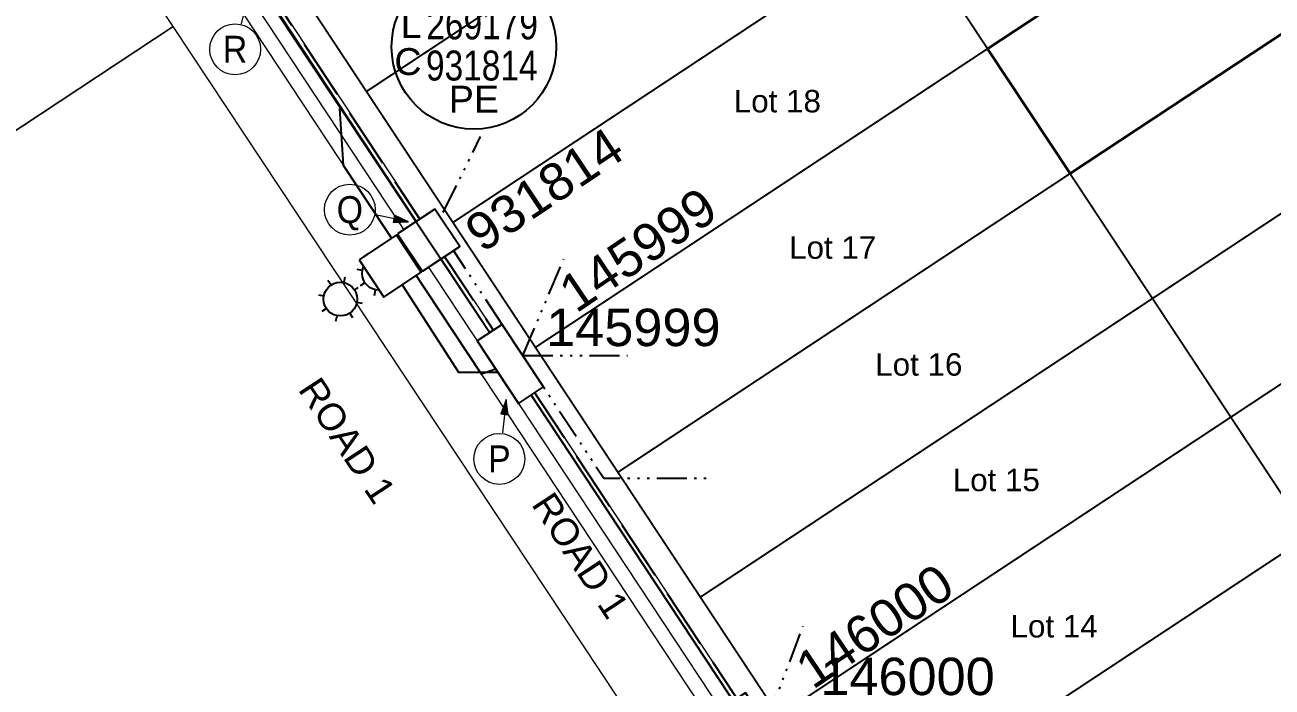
# Model space of a CAD drawing. Header units: metres. Extents: x 302829 to 303440, y 6270651 to 6271380.
# Drawn here: x 303013.7 to 303097.1, y 6270996.1 to 6271040.4 of the extents above; entities that cross this region are included whole.
import ezdxf
from ezdxf.enums import TextEntityAlignment as Align

# ---------------------------------------------------------------- set-up
doc = ezdxf.new("R2010")
doc.units = ezdxf.units.M
doc.linetypes.add('IE Trench LV', pattern=[5.5, 4, -1.5])
doc.linetypes.add('PHANTOM2', pattern=[4.45, 2, -0.5, 0.15, -0.5, 0.15, -0.5, 0.15, -0.5])
doc.layers.get('0').update_dxf_attribs({"color": 6})
doc.layers.add('_User Miscellaneous12', color=252, linetype='Continuous', lineweight=13, plot=False, transparency=0.5)
for name, color, linetype, lineweight in [('_User Miscellaneous5', 151, 'Continuous', 13), ('_User_LV_Exist', 5, 'Continuous', 25), ('Cadastre Developer_SP_NEW', 54, 'Continuous', 15), ('Cadastre Land Parcels_SP_EXT', 96, 'Continuous', 15), ('Cadastre Roads_SP_EXT', 54, 'Continuous', 15)]:
    doc.layers.add(name, color=color, linetype=linetype, lineweight=lineweight)
for name, color, linetype in [('Equip_SP_SL_NEW', 2, 'Continuous'), ('Mains_LV_New_T84', 2, 'Cable x'), ('Mains_SL_NEW_R6', 2, 'Continuous'), ('Notes_SL_MISC', 4, 'Continuous'), ('Services_SP_NEW_UG', 2, 'IE Trench LV'), ('SupportsUG_SP_LV_NEW', 2, 'Continuous'), ('SupportsUG_SP_LV_SL_NEW', 2, 'Continuous'), ('Trench_SP_NEW', 2, 'Continuous')]:
    doc.layers.add(name, color=color, linetype=linetype)
doc.styles.add('ieISOCP', font='arial.ttf', dxfattribs={"height": 1.5})
doc.styles.add('SL_LABEL', font='arial.ttf', dxfattribs={"height": 2})
doc.styles.get("Standard").update_dxf_attribs({"font": 'arial.ttf'})
doc.linetypes.add('Cable New UG', pattern='A,6,-0.05,["X",Standard,S=1.8,R=0,X=0,Y=-0.94],-1.8', length=7.85)
doc.linetypes.add('Cable o', pattern='A,4,-0.01,["O",Standard,S=1.5,R=0,X=0,Y=-0.75],-1.6', length=5.61)
doc.linetypes.add('Cable x', pattern='A,5,-0.05,["X",Standard,S=1.5,R=0,X=0,Y=-0.75],-1.45', length=6.5)

# ---------------------------------------------------------------- blocks, each defined once
blk = doc.blocks.new('*U290')
at = {"layer": '_User_LV_Exist'}
for p, q in [((1, -2.5), (-1, -2.5)), ((0.75, -3), (-0.75, -3)), ((0.5, -3.5), (-0.5, -3.5)), ((0.25, -4), (-0.25, -4))]:
    blk.add_line(p, q, dxfattribs=at)
at = {"width": 0.9}
blk.add_attdef('ASSET_NUM', text='', height=2, dxfattribs=at).set_placement((4, 2), align=Align.MIDDLE_LEFT)
for tag, p, flags in [('SUBURB', (-2, 0), 1), ('STREETNAME', (-1.8, 0), 9), ('PARENT', (-1.6, 0), 9), ('NOTES', (-1.4, 0), 9), ('LOCATION', (-1.2, 0), 9), ('LEGEND', (-1, 0), 9), ('USAGE', (-0.8, 0), 9), ('SUPPORT_TYPE', (-0.6, 0), 9), ('STATE', (-0.4, 0), 9), ('OWNED_BY', (-0.2, 0), 9)]:
    blk.add_attdef(tag, p, '', height=0.2, rotation=270, dxfattribs=dict(flags=flags))
blk.add_wipeout([(2.5, -1), (-2.5, -1), (-2.5, 1), (2.5, 1)])
blk.add_lwpolyline([(2.5, 1), (-1.25, 1), (1.25, 1), (-2.5, 1), (-2.5, -1), (2.5, -1)], close=True)
at = {"layer": '_User_LV_Exist'}
blk.add_line((0, -1), (0, -2.5), dxfattribs=at)
blk = doc.blocks.new('COLUMN_NEW')
at = {"width": 0.9, "flags": 8}
blk.add_attdef('ASSET_NUM', text='', height=2, dxfattribs=at).set_placement((4, 2), align=Align.MIDDLE_LEFT)
at = {"flags": 1}
blk.add_attdef('Z', (-2.351, -1.813), '', height=0.2, rotation=270, dxfattribs=at)
at = {"ltscale": 10}
blk.add_wipeout([(-1.5, -1.5), (-1.5, 1.5), (1.5, 1.5), (1.5, -1.5)], dxfattribs=at)
blk.add_lwpolyline([(-1.5, 1.5), (-1.5, -1.5), (1.5, -1.5), (1.5, 1.5)], close=True)
at = {"flags": 9}
for tag, p in [('NOTES', (-2, -1.813)), ('SUBURB', (-1.8, -1.813)), ('STREETNAME', (-1.6, -1.813)), ('LOCATION', (-1.4, -1.813)), ('LEGEND', (-1.2, -1.813)), ('USAGE', (-1, -1.813)), ('STATE', (-0.8, -1.813)), ('OWNED_BY', (-0.6, -1.813)), ('COLUMN_TYPE', (-0.4, -1.813)), ('STREET_CODE', (-0.2, -1.813)), ('STRUCTURE_PLANT_NUMBER', (0.031, -1.813))]:
    blk.add_attdef(tag, text='', height=0.2, rotation=270, dxfattribs=at).set_placement(p, align=Align.MIDDLE_LEFT)
blk = doc.blocks.new('*U252')
at = {"width": 0.9}
blk.add_attdef('ASSET_NUM', text='', height=2, dxfattribs=at).set_placement((4, 2), align=Align.MIDDLE_LEFT)
for tag, p, flags in [('SUBURB', (-2, 0), 1), ('STREETNAME', (-1.8, 0), 9), ('PARENT', (-1.6, 0), 9), ('NOTES', (-1.4, 0), 9), ('LOCATION', (-1.2, 0), 9), ('LEGEND', (-1, 0), 9), ('USAGE', (-0.8, 0), 9), ('SUPPORT_TYPE', (-0.6, 0), 9), ('STATE', (-0.4, 0), 9), ('OWNED_BY', (-0.2, 0), 9)]:
    blk.add_attdef(tag, p, '', height=0.2, rotation=270, dxfattribs=dict(flags=flags))
blk.add_wipeout([(2.5, -1), (-2.5, -1), (-2.5, 1), (2.5, 1)])
blk.add_lwpolyline([(2.5, 1), (-1.25, 1), (1.25, 1), (-2.5, 1), (-2.5, -1), (2.5, -1)], close=True)
blk = doc.blocks.new('*U263')
for tag, height, rotation, flags, p in [('LANTNUMBER', 0.2, 270, 9, (-1.4, 2.6)), ('LOUTREACH', 0.2, 270, 9, (-1.4, 2.2)), ('LOUTREACHVOCAB', 0.2, 270, 9, (-1.4, 2)), ('LRATECODE', 0.2, 270, 9, (-1.4, 1.8)), ('LREMOVE', 0.2, 270, 9, (-1.4, 1.6)), ('LREPLACE', 0.2, 270, 9, (-1.4, 1.4)), ('LTYPEVOCAB', 0.2, 270, 9, (-1.4, 1)), ('LTYPE', 0.2, 270, 9, (-1.4, 1.2)), ('LEGEND', 0.2, 270, 9, (-1.4, 0.8)), ('SUBURB', 0.2, 270, 9, (-1.4, 0.6)), ('STREETNAME', 0.2, 270, 9, (-1.4, 0.4)), ('LOCATION', 0.2, 270, 9, (-1.4, 0.2)), ('LNEW', 0.2, 270, 9, (-6.4, 0)), ('LMASTVOCAB', 0.2, 270, 9, (-6.2, 0)), ('LMAST', 0.2, 270, 9, (-6, 0)), ('LLAMPVOCAB', 0.2, 270, 9, (-5.8, 0)), ('LLAMP', 0.2, 270, 9, (-5.6, 0)), ('LEXIST', 0.2, 270, 9, (-5.4, 0)), ('LCHARGE3PERCENT', 0.2, 270, 9, (-5.2, 0)), ('LCHARGE3', 0.2, 270, 9, (-5, 0)), ('LCHARGE2PERCENT', 0.2, 270, 9, (-4.8, 0)), ('LCHARGE2', 0.2, 270, 9, (-4.6, 0)), ('LCHARGE1PERCENT', 0.2, 270, 9, (-4.4, 0)), ('LCHARGE1', 0.2, 270, 9, (-4.2, 0)), ('LCATEGORY', 0.2, 270, 9, (-4, 0)), ('LBRACKETVOCAB', 0.2, 270, 9, (-3.8, 0)), ('LBRACKET', 0.2, 270, 9, (-3.6, 0)), ('LKINGHEIGHT', 0.2, 270, 9, (-3.4, 0)), ('CREPLACE', 0.2, 270, 9, (-3.2, 0)), ('CREMOVE', 0.2, 270, 9, (-3, 0)), ('CNUMBER', 0.2, 270, 9, (-2.8, 0)), ('CNEW', 0.2, 270, 9, (-2.6, 0)), ('CEXIST', 0.2, 270, 9, (-2.4, 0)), ('USAGE', 0.2, 270, 9, (-2.2, 0)), ('STATE', 0.2, 270, 9, (-2, 0)), ('OWNED_BY', 0.2, 270, 9, (-1.8, 0)), ('ORIENTATION', 0.2, 270, 9, (-1.6, 0)), ('OPERATING_VOLTAGE', 0.2, 270, 9, (-1.4, 0)), ('MAINTAINED_BY', 0.2, 270, 9, (-1.4, -0.663)), ('NOTES', 0.2, 270, 9, (-1.4, 0)), ('NO_PHASES', 0.2, 270, 9, (-1.2, 0)), ('LANTERN_TYPE', 0.2, 270, 9, (-1, 0)), ('LANTERN_PURPOSE', 0.2, 270, 9, (-0.8, 0)), ('CONTROL_TYPE', 0.2, 270, 9, (-0.6, 0)), ('CONSTRUCTED_VOLTAGE', 0.2, 270, 9, (-0.4, 0)), ('LNUMBER', 1, 213.72125, 8, (-3.883, -6.65))]:
    blk.add_attdef(tag, text='', height=height, rotation=rotation, dxfattribs=dict(flags=flags)).set_placement(p, align=Align.MIDDLE_LEFT)
for tag, p, height, flags in [('OPERATED_BY', (-1.4, -0.407), 0.2, 9), ('Z', (0, 0), 0.001, 1)]:
    blk.add_attdef(tag, p, '', height=height, rotation=270, dxfattribs=dict(flags=flags))
at = {"style": 'SL_LABEL'}
for tag, height, rotation, flags, p in [('STREET_CODE', 0.001, 270, 9, (0.001, 0)), ('ASSET_NUM', 1, 213.72125, 8, (-2.772, -8.314))]:
    blk.add_attdef(tag, text='', height=height, rotation=rotation, dxfattribs=dict(at, flags=flags)).set_placement(p, align=Align.MIDDLE_LEFT)
blk.add_wipeout([(-2.236, -6.753), (-2.303, -5.523), (-1.769, -4.413), (-0.539, -4.345), (0.571, -4.879), (0.639, -6.11), (0.105, -7.22), (-1.126, -7.287)])
for p, q in [((2.495, -3.596), (0.103, -5.192)), ((-1.457, -4.881), (-1.665, -4.569)), ((-0.539, -4.345), (-0.612, -4.713)), ((-2.303, -5.523), (-1.936, -5.596)), ((-1.768, -6.441), (-2.08, -6.649)), ((0.639, -6.11), (0.271, -6.036)), ((-1.126, -7.287), (-1.052, -6.92)), ((0, -7.064), (-0.208, -6.752))]:
    blk.add_line(p, q)
blk.add_circle((-0.832, -5.816), 1.125)
blk = doc.blocks.new('*U306')
for tag, height, rotation, flags, p in [('LANTNUMBER', 0.2, 270, 9, (-1.4, 2.6)), ('LOUTREACH', 0.2, 270, 9, (-1.4, 2.2)), ('LOUTREACHVOCAB', 0.2, 270, 9, (-1.4, 2)), ('LRATECODE', 0.2, 270, 9, (-1.4, 1.8)), ('LREMOVE', 0.2, 270, 9, (-1.4, 1.6)), ('LREPLACE', 0.2, 270, 9, (-1.4, 1.4)), ('LTYPEVOCAB', 0.2, 270, 9, (-1.4, 1)), ('LTYPE', 0.2, 270, 9, (-1.4, 1.2)), ('LEGEND', 0.2, 270, 9, (-1.4, 0.8)), ('SUBURB', 0.2, 270, 9, (-1.4, 0.6)), ('STREETNAME', 0.2, 270, 9, (-1.4, 0.4)), ('LOCATION', 0.2, 270, 9, (-1.4, 0.2)), ('LNEW', 0.2, 270, 9, (-6.4, 0)), ('LMASTVOCAB', 0.2, 270, 9, (-6.2, 0)), ('LMAST', 0.2, 270, 9, (-6, 0)), ('LLAMPVOCAB', 0.2, 270, 9, (-5.8, 0)), ('LLAMP', 0.2, 270, 9, (-5.6, 0)), ('LEXIST', 0.2, 270, 9, (-5.4, 0)), ('LCHARGE3PERCENT', 0.2, 270, 9, (-5.2, 0)), ('LCHARGE3', 0.2, 270, 9, (-5, 0)), ('LCHARGE2PERCENT', 0.2, 270, 9, (-4.8, 0)), ('LCHARGE2', 0.2, 270, 9, (-4.6, 0)), ('LCHARGE1PERCENT', 0.2, 270, 9, (-4.4, 0)), ('LCHARGE1', 0.2, 270, 9, (-4.2, 0)), ('LCATEGORY', 0.2, 270, 9, (-4, 0)), ('LBRACKETVOCAB', 0.2, 270, 9, (-3.8, 0)), ('LBRACKET', 0.2, 270, 9, (-3.6, 0)), ('LKINGHEIGHT', 0.2, 270, 9, (-3.4, 0)), ('CREPLACE', 0.2, 270, 9, (-3.2, 0)), ('CREMOVE', 0.2, 270, 9, (-3, 0)), ('CNUMBER', 0.2, 270, 9, (-2.8, 0)), ('CNEW', 0.2, 270, 9, (-2.6, 0)), ('CEXIST', 0.2, 270, 9, (-2.4, 0)), ('USAGE', 0.2, 270, 9, (-2.2, 0)), ('STATE', 0.2, 270, 9, (-2, 0)), ('OWNED_BY', 0.2, 270, 9, (-1.8, 0)), ('ORIENTATION', 0.2, 270, 9, (-1.6, 0)), ('OPERATING_VOLTAGE', 0.2, 270, 9, (-1.4, 0)), ('MAINTAINED_BY', 0.2, 270, 9, (-1.4, -0.663)), ('NOTES', 0.2, 270, 9, (-1.4, 0)), ('NO_PHASES', 0.2, 270, 9, (-1.2, 0)), ('LANTERN_TYPE', 0.2, 270, 9, (-1, 0)), ('LANTERN_PURPOSE', 0.2, 270, 9, (-0.8, 0)), ('CONTROL_TYPE', 0.2, 270, 9, (-0.6, 0)), ('CONSTRUCTED_VOLTAGE', 0.2, 270, 9, (-0.4, 0)), ('LNUMBER', 1, 213.72125, 8, (-6.46, -8.37))]:
    blk.add_attdef(tag, text='', height=height, rotation=rotation, dxfattribs=dict(flags=flags)).set_placement(p, align=Align.MIDDLE_LEFT)
for tag, p, height, flags in [('OPERATED_BY', (-1.4, -0.407), 0.2, 9), ('Z', (0, 0), 0.001, 1)]:
    blk.add_attdef(tag, p, '', height=height, rotation=270, dxfattribs=dict(flags=flags))
at = {"style": 'SL_LABEL'}
for tag, height, rotation, flags, p in [('STREET_CODE', 0.001, 270, 9, (0.001, 0)), ('ASSET_NUM', 1, 213.72125, 8, (-5.35, -10.034))]:
    blk.add_attdef(tag, text='', height=height, rotation=rotation, dxfattribs=dict(at, flags=flags)).set_placement(p, align=Align.MIDDLE_LEFT)
blk.add_wipeout([(-4.813, -8.473), (-4.88, -7.243), (-4.346, -6.133), (-3.116, -6.065), (-2.006, -6.599), (-1.938, -7.83), (-2.473, -8.94), (-3.703, -9.008)])
for p, q in [((-0.082, -5.316), (-2.474, -6.912)), ((-4.034, -6.601), (-4.242, -6.289)), ((-3.116, -6.065), (-3.189, -6.433)), ((-4.88, -7.243), (-4.513, -7.316)), ((-4.345, -8.161), (-4.657, -8.369)), ((-1.938, -7.83), (-2.306, -7.757)), ((-3.703, -9.008), (-3.629, -8.64)), ((-2.577, -8.784), (-2.785, -8.472))]:
    blk.add_line(p, q)
blk.add_circle((-3.409, -7.536), 1.125)
blk = doc.blocks.new('*U305')
at = {"ltscale": 0.1}
blk.add_circle((0, 0), 5.5, dxfattribs=at)
at = {"char_height": 1.8}
for s, insert, attachment_point in [('L', (-3.5, 1.5), 6), ('C', (-3.5, -1), 6), ('PE', (0, -2.6), 2)]:
    blk.add_mtext(s, dxfattribs=dict(at, insert=insert, attachment_point=attachment_point))
at = {"width": 0.9}
for tag, p in [('SNUMBER', (-3.25, 1.5)), ('CNUMBER', (-3.25, -1))]:
    blk.add_attdef(tag, text='', height=1.8, dxfattribs=at).set_placement(p, align=Align.MIDDLE_LEFT)
at = {"flags": 1}
blk.add_attdef('Z', (0, 0), '', height=0.2, dxfattribs=at)
blk = doc.blocks.new('*U310')
h = blk.add_hatch(color=256)
h.dxf.hatch_style = 1
h.paths.add_polyline_path([(0.098, 3.009), (0.594, 2.951), (0.461, 3.973)])
blk.add_line((0.461, 3.973), (0.202, 1.738))
at = {"flags": 128}
blk.add_lwpolyline([(0.098, 3.009), (0.594, 2.951), (0.461, 3.973), (0.098, 3.009)], dxfattribs=at)
blk.add_circle((0, 0), 1.7)
at = {"width": 0.9}
blk.add_attdef('CODE', text='', height=1.8, dxfattribs=at).set_placement((0, 0), align=Align.MIDDLE_CENTER)
at = {"flags": 1}
blk.add_attdef('Z', (0, 0), '', height=0.2, dxfattribs=at)
blk = doc.blocks.new('*U309')
h = blk.add_hatch(color=256)
h.dxf.hatch_style = 1
h.paths.add_polyline_path([(2.988, -0.367), (2.886, -0.857), (3.916, -0.816)])
blk.add_line((3.916, -0.816), (1.713, -0.357))
at = {"flags": 128}
blk.add_lwpolyline([(2.988, -0.367), (2.886, -0.857), (3.916, -0.816), (2.988, -0.367)], dxfattribs=at)
blk.add_circle((0, 0), 1.7)
at = {"width": 0.9}
blk.add_attdef('CODE', text='', height=1.8, dxfattribs=at).set_placement((0, 0), align=Align.MIDDLE_CENTER)
at = {"flags": 1}
blk.add_attdef('Z', (0, 0), '', height=0.2, dxfattribs=at)
blk = doc.blocks.new('*U308')
h = blk.add_hatch(color=256)
h.dxf.hatch_style = 1
h.paths.add_polyline_path([(0.452, 2.976), (0.939, 2.86), (0.927, 3.891)])
blk.add_line((0.927, 3.891), (0.406, 1.702))
at = {"flags": 128}
blk.add_lwpolyline([(0.452, 2.976), (0.939, 2.86), (0.927, 3.891), (0.452, 2.976)], dxfattribs=at)
blk.add_circle((0, 0), 1.7)
at = {"width": 0.9}
blk.add_attdef('CODE', text='', height=1.8, dxfattribs=at).set_placement((0, 0), align=Align.MIDDLE_CENTER)
at = {"flags": 1}
blk.add_attdef('Z', (0, 0), '', height=0.2, dxfattribs=at)

msp = doc.modelspace()

# ---------------------------------------------------------------- linework, layer by layer
at = {"layer": '_User_LV_Exist', "color": 2, "linetype": 'Cable New UG', "ltscale": 0.8, "flags": 128}
for points in [[(303020.908, 6271055.789), (303046.188, 6271017.729)], [(303046.188, 6271017.729), (303062.447, 6270993.114)]]:
    msp.add_lwpolyline(points, dxfattribs=at)
at = {"layer": '_User_LV_Exist', "color": 2, "linetype": 'Cable o', "ltscale": 0.8, "flags": 128}
msp.add_lwpolyline([(303038.145, 6271024.267), (303042.729, 6271017.176), (303045.354, 6271017.178)], dxfattribs=at)
at = {"layer": 'Cadastre Developer_SP_NEW', "lineweight": 35}
for p, q in [((303078.07, 6271038.785), (303108.281, 6271058.738)), ((303113.792, 6271050.394), (303083.581, 6271030.441)), ((303083.581, 6271030.441), (303078.07, 6271038.785)), ((303078.07, 6271038.785), (303078.07, 6271038.785))]:
    msp.add_line(p, q, dxfattribs=at).dxf.unprotected_set("ltscale", 0)
at = {"layer": 'Cadastre Developer_SP_NEW', "lineweight": 35, "const_width": 0.125}
for points in [[(303072.559, 6271047.13), (303102.77, 6271067.082), (303108.281, 6271058.738), (303078.07, 6271038.785), (303072.559, 6271047.13)], [(303072.559, 6271047.13), (303042.348, 6271027.177), (303030.817, 6271044.637), (303061.002, 6271064.629), (303066.78, 6271055.879), (303072.559, 6271047.13)], [(303030.817, 6271044.637), (303061.002, 6271064.629), (303066.78, 6271055.879), (303036.569, 6271035.927), (303030.817, 6271044.637)], [(303072.559, 6271047.13), (303042.348, 6271027.177), (303036.569, 6271035.927), (303066.78, 6271055.879), (303072.559, 6271047.13)], [(303119.303, 6271042.049), (303089.092, 6271022.097), (303083.581, 6271030.441), (303113.792, 6271050.394), (303119.303, 6271042.049)], [(303078.07, 6271038.785), (303047.859, 6271018.833), (303042.348, 6271027.177), (303072.559, 6271047.13), (303078.07, 6271038.785)], [(303089.092, 6271022.097), (303119.303, 6271042.049), (303124.538, 6271034.122), (303094.327, 6271014.169), (303089.092, 6271022.097)], [(303083.581, 6271030.441), (303053.37, 6271010.488), (303047.859, 6271018.833), (303078.07, 6271038.785), (303083.581, 6271030.441)], [(303094.327, 6271014.169), (303124.538, 6271034.122), (303129.774, 6271026.195), (303099.563, 6271006.242), (303094.327, 6271014.169)], [(303089.092, 6271022.097), (303058.881, 6271002.144), (303053.37, 6271010.488), (303083.581, 6271030.441), (303089.092, 6271022.097)], [(303094.327, 6271014.169), (303064.116, 6270994.217), (303058.881, 6271002.144), (303089.092, 6271022.097), (303094.327, 6271014.169)], [(303099.563, 6271006.242), (303069.352, 6270986.29), (303064.116, 6270994.217), (303094.327, 6271014.169), (303099.563, 6271006.242)], [(303069.352, 6270986.29), (303099.563, 6271006.242), (303105.074, 6270997.898), (303099.57, 6270994.263), (303089.14, 6270987.375), (303074.863, 6270977.945), (303069.352, 6270986.29)]]:
    msp.add_lwpolyline(points, close=True, dxfattribs=at).dxf.unprotected_set("ltscale", 0)
at = {"layer": 'Cadastre Land Parcels_SP_EXT', "linetype": 'Continuous'}
msp.add_lwpolyline([(303023.65, 6271040.271), (302963.233, 6271131.505), (302896.524, 6271087.489), (302956.73, 6270996.069), (303023.65, 6271040.271)], close=True, dxfattribs=at)
at = {"layer": 'Services_SP_NEW_UG', "color": 2, "linetype": 'PHANTOM2', "flags": 128}
for points in [[(303045.645, 6271020.366), (303041.275, 6271026.983), (303044.198, 6271032.91)], [(303047.023, 6271018.281), (303049.759, 6271024.724)], [(303047.023, 6271018.281), (303054.023, 6271018.281)], [(303047.023, 6271018.281), (303052.424, 6271010.102), (303059.424, 6271010.102)], [(303063.281, 6270993.665), (303065.752, 6271000.214)]]:
    msp.add_lwpolyline(points, dxfattribs=at)

# ---------------------------------------------------------------- block references
at = {"layer": '_User Miscellaneous5'}
msp.add_blockref('*U308', (303027.793, 6271038.747), dxfattribs=at).add_auto_attribs({'CODE': 'R'})

# ---------------------------------------------------------------- texts
at = {"layer": '_User_LV_Exist'}
msp.add_text('ROAD 1', height=1.8, rotation=303.46246, dxfattribs=at).set_placement((303031.955, 6271016.02))
at = {"layer": 'Cadastre Developer_SP_NEW', "style": 'ieISOCP'}
for s, p in [('Lot 18', (303061.112, 6271034.533)), ('Lot 17', (303064.811, 6271024.754)), ('Lot 16', (303070.566, 6271016.942)), ('Lot 15', (303075.744, 6271009.224)), ('Lot 14', (303079.606, 6270999.453))]:
    msp.add_text(s, height=1.5, dxfattribs=at).set_placement(p)
at = {"layer": 'Cadastre Roads_SP_EXT'}
msp.add_text('ROAD 1', height=1.8, rotation=303.46246, dxfattribs=at).set_placement((303047.543, 6271008.341))

# ---------------------------------------------------------------- next in the draw order: block references
at = {"layer": '_User_LV_Exist'}
msp.add_blockref('*U306', (303038.236, 6271029.589), dxfattribs=at)

# ---------------------------------------------------------------- next in the draw order: block references
at = {"layer": 'Equip_SP_SL_NEW'}
msp.add_blockref('*U263', (303038.236, 6271029.589), dxfattribs=at)

# ---------------------------------------------------------------- next in the draw order: linework, layer by layer
at = {"layer": '_User Miscellaneous12', "color": 5, "flags": 128}
for points in [[(303027.477, 6271042.431), (303086.21, 6270953.506), (303096.388, 6270951.416), (303151.227, 6270987.633), (303153.314, 6270997.81), (303094.525, 6271086.825)], [(303029.146, 6271043.533), (303087.422, 6270955.299), (303095.978, 6270953.542), (303149.434, 6270988.846), (303151.188, 6270997.4), (303092.856, 6271085.722)]]:
    msp.add_lwpolyline(points, dxfattribs=at)
at = {"layer": '_User Miscellaneous12', "color": 1, "flags": 128}
msp.add_lwpolyline([(303028.311, 6271042.982), (303086.816, 6270954.403), (303096.183, 6270952.479), (303150.33, 6270988.24), (303152.251, 6270997.605), (303093.69, 6271086.273)], dxfattribs=at)
at = {"layer": '_User Miscellaneous12', "color": 3, "flags": 128}
msp.add_lwpolyline([(303029.396, 6271043.699), (303087.604, 6270955.568), (303095.916, 6270953.861), (303149.165, 6270989.028), (303150.869, 6270997.338), (303092.606, 6271085.557)], dxfattribs=at)
at = {"layer": '_User Miscellaneous12', "flags": 128}
msp.add_lwpolyline([(303030.826, 6271044.641), (303088.635, 6270957.092), (303095.568, 6270955.668), (303147.641, 6270990.059), (303149.062, 6270996.989), (303091.187, 6271084.62)], dxfattribs=at)
at = {"layer": 'Cadastre Land Parcels_SP_EXT', "linetype": 'Continuous'}
msp.add_lwpolyline([(303084.269, 6270948.803), (303023.65, 6271040.271), (302956.73, 6270996.069), (303017.047, 6270904.464), (303084.269, 6270948.803)], close=True, dxfattribs=at)
at = {"layer": 'Mains_SL_NEW_R6', "color": 2, "linetype": 'Cable o', "ltscale": 0.7, "flags": 128}
msp.add_lwpolyline([(303034.766, 6271034.787), (303035.017, 6271031.015), (303044.23, 6271017.067), (303046.188, 6271017.729)], dxfattribs=at)
at = {"layer": 'Trench_SP_NEW', "linetype": 'IE Trench LV', "flags": 128}
msp.add_lwpolyline([(303029.372, 6271043.681), (303064.074, 6270991.193), (303087.604, 6270955.568)], dxfattribs=at)

# ---------------------------------------------------------------- next in the draw order: block references
at = {"layer": 'SupportsUG_SP_LV_NEW'}
ref = msp.add_blockref('*U290', (303062.447, 6270993.114), dxfattribs=dict(at, rotation=123.4422704196312))
ref.add_attrib('ASSET_NUM', '146000', dxfattribs={"layer": '0', "height": 2.5, "rotation": 34}).set_placement((303065.692, 6270996.963), align=Align.MIDDLE_LEFT)
at = {"layer": 'SupportsUG_SP_LV_SL_NEW'}
ref = msp.add_blockref('COLUMN_NEW', (303040.73, 6271025.993), dxfattribs=dict(at, rotation=33.72124501635442))
ref.add_attrib('ASSET_NUM', '931814', dxfattribs={"layer": '0', "height": 2.5, "rotation": 33.72125}).set_placement((303043.602, 6271026.145), align=Align.MIDDLE_LEFT)

# ---------------------------------------------------------------- next in the draw order: block references
at = {"layer": 'Notes_SL_MISC', "ltscale": 10}
ref = msp.add_blockref('*U305', (303043.75, 6271038.912), dxfattribs=at)
ref.add_attrib('SNUMBER', '269179', dxfattribs={"layer": '0', "ltscale": 10, "height": 2, "width": 0.8}).set_placement((303044.3, 6271039.412), align=Align.CENTER)
ref.add_attrib('CNUMBER', '931814', dxfattribs={"ltscale": 10, "height": 2, "width": 0.8}).set_placement((303044.274, 6271038.662), align=Align.TOP_CENTER)
at = {"layer": 'SupportsUG_SP_LV_NEW'}
ref = msp.add_blockref('*U252', (303046.188, 6271017.729), dxfattribs=dict(at, rotation=123.4422704196312))
ref.add_attrib('ASSET_NUM', '145999', dxfattribs={"layer": '0', "height": 2.5, "rotation": 34}).set_placement((303049.875, 6271022.103), align=Align.MIDDLE_LEFT)

# ---------------------------------------------------------------- next in the draw order: linework, layer by layer
at = {"layer": 'Mains_LV_New_T84', "color": 2, "linetype": 'Cable New UG', "ltscale": 0.8, "flags": 128}
for points in [[(303020.908, 6271055.789), (303046.188, 6271017.729)], [(303046.188, 6271017.729), (303062.447, 6270993.114)]]:
    msp.add_lwpolyline(points, dxfattribs=at)

# ---------------------------------------------------------------- next in the draw order: block references
at = {"layer": '_User_LV_Exist', "rotation": 33.72124501635442}
msp.add_blockref('COLUMN_NEW', (303038.153, 6271024.273), dxfattribs=at)
at = {"layer": '_User_LV_Exist'}
ref = msp.add_blockref('*U252', (303046.188, 6271017.729), dxfattribs=dict(at, rotation=123.4422704196312))
ref.add_attrib('ASSET_NUM', '145999', dxfattribs={"layer": '0', "height": 2.5}).set_placement((303048.576, 6271020.166), align=Align.MIDDLE_LEFT)
ref = msp.add_blockref('*U290', (303062.447, 6270993.114), dxfattribs=dict(at, rotation=123.4422704196312))
ref.add_attrib('ASSET_NUM', '146000', dxfattribs={"layer": '0', "height": 2.5}).set_placement((303066.897, 6270996.847), align=Align.MIDDLE_LEFT)

# ---------------------------------------------------------------- next in the draw order: block references
at = {"layer": '_User Miscellaneous5'}
for name, p, values in [('*U309', (303035.458, 6271028.035), {'CODE': 'Q'}), ('*U310', (303045.451, 6271011.381), {'CODE': 'P'})]:
    msp.add_blockref(name, p, dxfattribs=at).add_auto_attribs(values)

doc.saveas('drawing.dxf')
